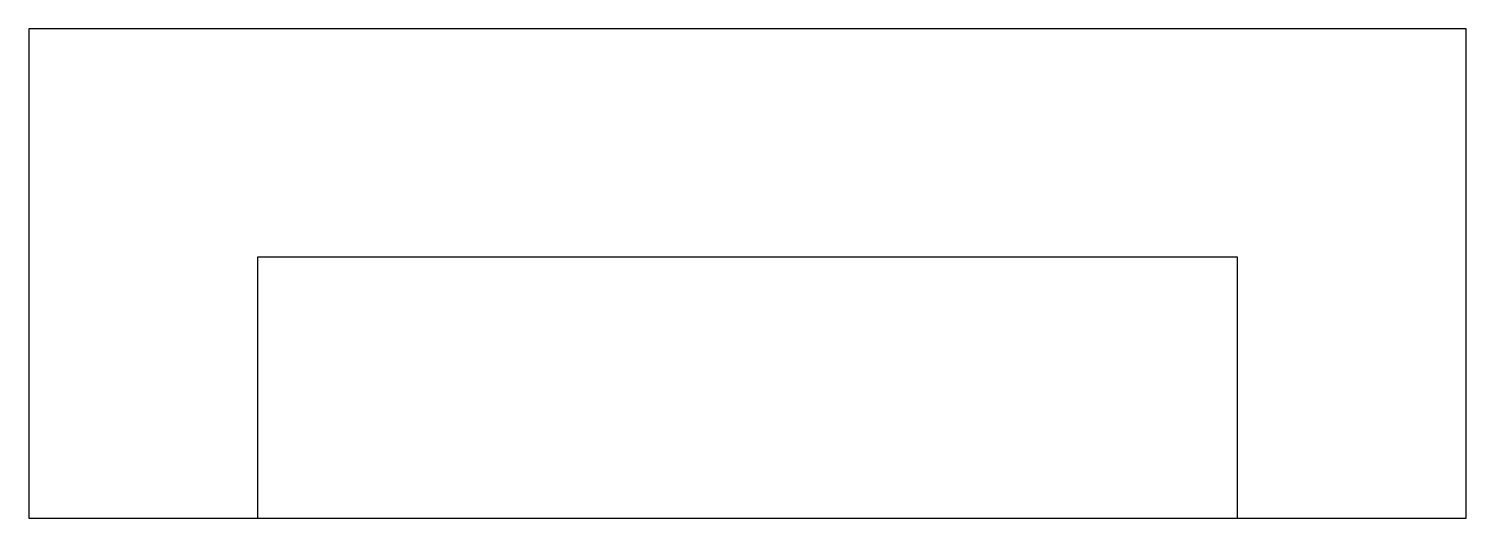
# Model space of a CAD drawing. Header units: millimetres. Extents: x -3.5 to 18.5, y 0 to 7.5.
import ezdxf

# ---------------------------------------------------------------- set-up
doc = ezdxf.new("R2010")
doc.units = ezdxf.units.MM
doc.layers.get('0').update_dxf_attribs({"linetype": 'CONTINUOUS'})

msp = doc.modelspace()

# ---------------------------------------------------------------- linework, layer by layer
for points in [[(-3.5, 0), (18.5, 0), (18.5, 7.5), (-3.5, 7.5)], [(0, 4), (0, 0), (15, 0), (15, 4)]]:
    msp.add_lwpolyline(points, close=True)

doc.saveas('drawing.dxf')
